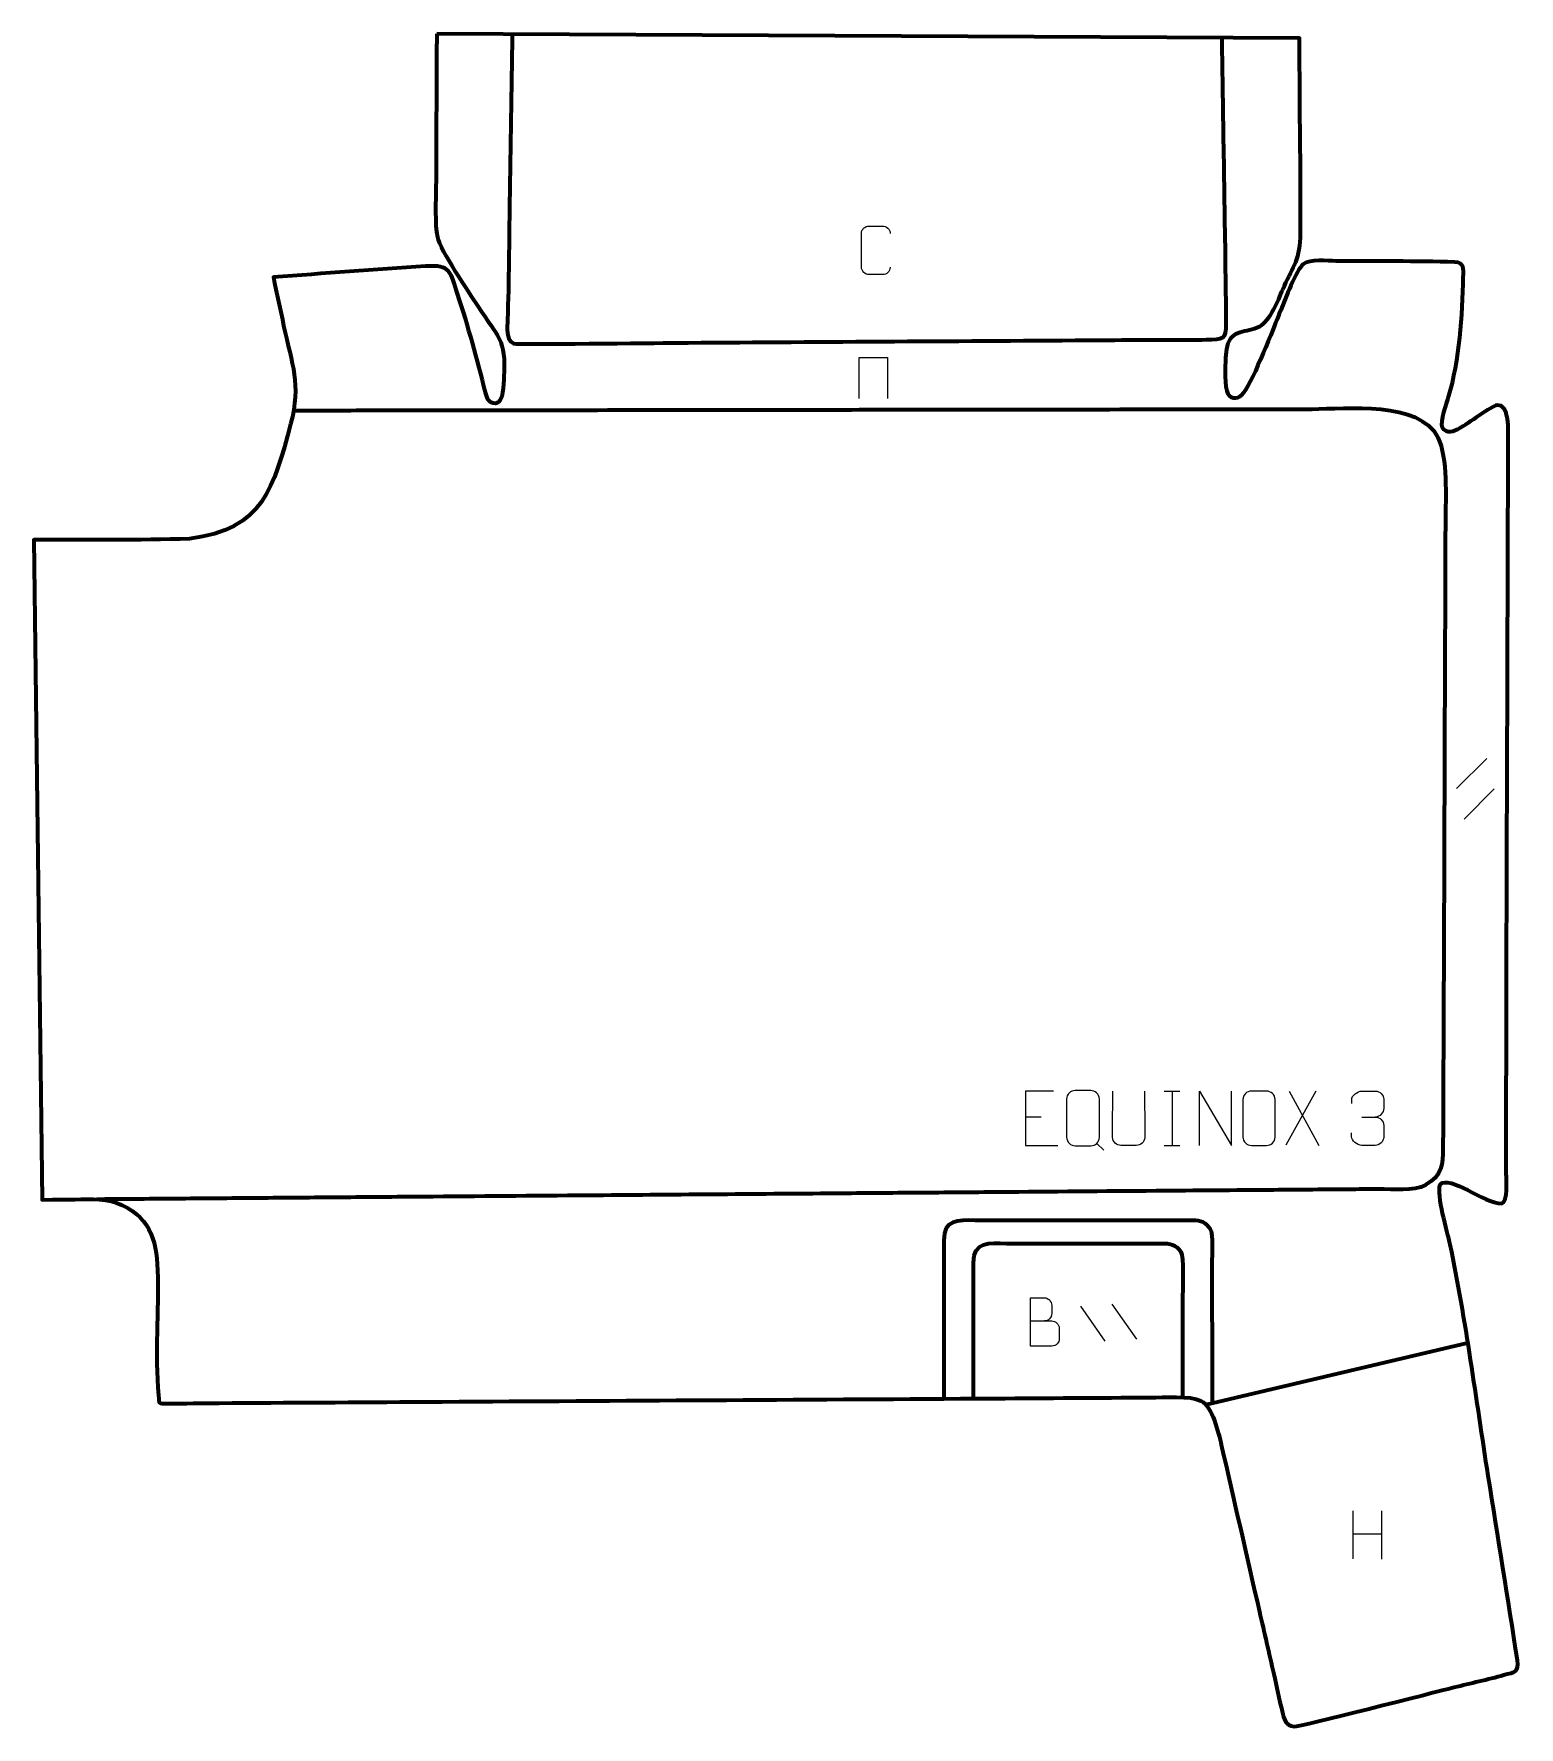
# Model space of a CAD drawing. Header units: millimetres. Extents: x 1037 to 1722, y -18 to 762.
import ezdxf

# ---------------------------------------------------------------- set-up
doc = ezdxf.new("R2010")
doc.units = ezdxf.units.MM
doc.header["$MEASUREMENT"] = 0
doc.layers.add('layer 2', color=7, linetype='Continuous')
doc.layers.add('layer 3', color=7, linetype='Continuous')

msp = doc.modelspace()

# ---------------------------------------------------------------- linework, layer by layer
at = {"layer": 'layer 2', "color": 142, "lineweight": 158}
for points, knots in [([(1584.6177, 760.463), (1584.7088, 754.1105), (1584.7999, 747.7578), (1584.8911, 741.4052), (1584.8911, 741.4052), (1585.4306, 703.9184), (1586.176, 666.42), (1586.5424, 628.9327), (1586.5424, 628.9327), (1586.6195, 621.0428), (1585.2636, 621.394), (1577.4261, 621.1848), (1577.4261, 621.1848), (1567.7001, 620.9253), (1557.4955, 621.1386), (1547.6931, 621.0765), (1547.6931, 621.0765), (1539.4531, 621.0244), (1531.2133, 620.9722), (1522.9733, 620.9201), (1522.9733, 620.9201), (1459.5892, 620.519), (1396.2051, 620.1179), (1332.8209, 619.7169), (1332.8209, 619.7169), (1324.6687, 619.6615), (1259.887, 618.8528), (1258.5003, 619.3818), (1258.5003, 619.3818), (1254.8791, 620.7628), (1255.5991, 627.4467), (1255.7107, 630.5079), (1255.7107, 630.5079), (1256.3624, 648.381), (1256.3728, 666.7982), (1256.6551, 684.733), (1256.6551, 684.733), (1257.061, 710.5075), (1257.4589, 736.2822), (1257.8662, 762.0567)], [0, 0, 0, 0, 0.09090909, 0.09090909, 0.09090909, 0.09090909, 0.18181818, 0.18181818, 0.18181818, 0.18181818, 0.27272727, 0.27272727, 0.27272727, 0.27272727, 0.36363636, 0.36363636, 0.36363636, 0.36363636, 0.45454545, 0.45454545, 0.45454545, 0.45454545, 0.54545455, 0.54545455, 0.54545455, 0.54545455, 0.63636364, 0.63636364, 0.63636364, 0.63636364, 0.72727273, 0.72727273, 0.72727273, 0.72727273, 0.81818182, 0.81818182, 0.81818182, 0.81818182, 1, 1, 1, 1]), ([(1157.2383, 588.7149), (1169.9213, 588.7316), (1182.6043, 588.7484), (1195.2873, 588.7651), (1195.2873, 588.7651), (1201.6287, 588.7735), (1207.9703, 588.7818), (1214.3118, 588.7902), (1214.3118, 588.7902), (1226.3607, 588.806), (1238.4094, 588.8219), (1250.4583, 588.8378), (1250.4583, 588.8378), (1262.8242, 588.8541), (1275.1901, 588.8704), (1287.5561, 588.8867), (1287.5561, 588.8867), (1312.6049, 588.9198), (1337.6539, 588.9527), (1362.7027, 588.9858), (1362.7027, 588.9858), (1368.7272, 588.9937), (1374.7516, 589.0017), (1380.776, 589.0096), (1380.776, 589.0096), (1387.1175, 589.018), (1393.459, 589.0263), (1399.8005, 589.0347), (1399.8005, 589.0347), (1418.825, 589.0597), (1437.8494, 589.0848), (1456.8739, 589.1099), (1456.8739, 589.1099), (1475.8984, 589.135), (1494.9228, 589.1601), (1513.9474, 589.1851), (1513.9474, 589.1851), (1539.3134, 589.2186), (1564.6793, 589.252), (1590.0453, 589.2854), (1590.0453, 589.2854), (1596.0697, 589.2933), (1602.0941, 589.3013), (1608.1185, 589.3092), (1608.1185, 589.3092), (1614.143, 589.3172), (1620.1674, 589.3251), (1626.1918, 589.3331), (1626.1918, 589.3331), (1642.0273, 589.5493), (1675.6769, 593.265), (1684.109, 576.3069), (1684.109, 576.3069), (1688.8337, 566.8048), (1687.6849, 548.5743), (1687.6409, 537.4873), (1687.6409, 537.4873), (1687.2605, 441.3362), (1686.9607, 345.1866), (1686.5106, 249.0357), (1686.5106, 249.0357), (1686.4726, 240.9223), (1686.3142, 236.1684), (1678.5828, 231.8229), (1678.5828, 231.8229), (1673.0873, 228.7341), (1663.4003, 229.8928), (1656.9538, 229.8743), (1656.9538, 229.8743), (1652.8679, 229.8626), (1648.781, 229.803), (1644.695, 229.7679), (1644.695, 229.7679), (1632.645, 229.6718), (1620.5951, 229.5757), (1608.545, 229.4796), (1608.545, 229.4796), (1590.47, 229.3355), (1572.3951, 229.1914), (1554.32, 229.0473), (1554.32, 229.0473), (1530.22, 228.8551), (1506.12, 228.663), (1482.02, 228.4709), (1482.02, 228.4709), (1469.6529, 228.3723), (1457.2858, 228.2736), (1444.9187, 228.175), (1444.9187, 228.175), (1432.2345, 228.0739), (1419.5503, 227.9727), (1406.866, 227.8716), (1406.866, 227.8716), (1368.8134, 227.5682), (1330.7608, 227.2648), (1292.7081, 226.9614), (1292.7081, 226.9614), (1267.3397, 226.7591), (1241.9713, 226.5569), (1216.6029, 226.3545), (1216.6029, 226.3545), (1210.2608, 226.304), (1203.9186, 226.2534), (1197.5766, 226.2029), (1197.5766, 226.2029), (1191.2345, 226.1523), (1184.8923, 226.1018), (1178.5502, 226.0512), (1178.5502, 226.0512), (1165.866, 225.9501), (1153.1817, 225.8489), (1140.4976, 225.7478), (1140.4976, 225.7478), (1127.8134, 225.6466), (1115.1291, 225.5455), (1102.445, 225.4444), (1102.445, 225.4444), (1096.1028, 225.3939), (1089.7607, 225.3433), (1083.4187, 225.2926), (1083.4187, 225.2926), (1078.3449, 225.2523), (1073.2713, 225.2118), (1068.1975, 225.1713), (1068.1975, 225.1713), (1068.1975, 225.1713), (1066.2949, 225.1562), (1066.2949, 225.1562)], [0, 0, 0, 0, 0.03030303, 0.03030303, 0.03030303, 0.03030303, 0.06060606, 0.06060606, 0.06060606, 0.06060606, 0.09090909, 0.09090909, 0.09090909, 0.09090909, 0.12121212, 0.12121212, 0.12121212, 0.12121212, 0.15151515, 0.15151515, 0.15151515, 0.15151515, 0.18181818, 0.18181818, 0.18181818, 0.18181818, 0.21212121, 0.21212121, 0.21212121, 0.21212121, 0.24242424, 0.24242424, 0.24242424, 0.24242424, 0.27272727, 0.27272727, 0.27272727, 0.27272727, 0.3030303, 0.3030303, 0.3030303, 0.3030303, 0.33333333, 0.33333333, 0.33333333, 0.33333333, 0.36363636, 0.36363636, 0.36363636, 0.36363636, 0.39393939, 0.39393939, 0.39393939, 0.39393939, 0.42424242, 0.42424242, 0.42424242, 0.42424242, 0.45454545, 0.45454545, 0.45454545, 0.45454545, 0.48484848, 0.48484848, 0.48484848, 0.48484848, 0.51515152, 0.51515152, 0.51515152, 0.51515152, 0.54545455, 0.54545455, 0.54545455, 0.54545455, 0.57575758, 0.57575758, 0.57575758, 0.57575758, 0.60606061, 0.60606061, 0.60606061, 0.60606061, 0.63636364, 0.63636364, 0.63636364, 0.63636364, 0.66666667, 0.66666667, 0.66666667, 0.66666667, 0.6969697, 0.6969697, 0.6969697, 0.6969697, 0.72727273, 0.72727273, 0.72727273, 0.72727273, 0.75757576, 0.75757576, 0.75757576, 0.75757576, 0.78787879, 0.78787879, 0.78787879, 0.78787879, 0.81818182, 0.81818182, 0.81818182, 0.81818182, 0.84848485, 0.84848485, 0.84848485, 0.84848485, 0.87878788, 0.87878788, 0.87878788, 0.87878788, 0.90909091, 0.90909091, 0.90909091, 0.90909091, 0.93939394, 0.93939394, 0.93939394, 0.93939394, 1, 1, 1, 1]), ([(1456.7023, 133.6627), (1456.7023, 157.8657), (1456.7235, 182.0706), (1456.7001, 206.2732), (1456.7001, 206.2732), (1456.6904, 216.3239), (1462.9118, 215.658), (1470.8728, 215.651), (1470.8728, 215.651), (1503.9656, 215.6225), (1537.1439, 215.4789), (1570.2282, 215.6337), (1570.2282, 215.6337), (1573.3589, 215.6483), (1576.6389, 215.3539), (1578.5532, 212.5578), (1578.5532, 212.5578), (1579.7892, 210.7522), (1579.9097, 210.5251), (1580.0559, 208.1746), (1580.0559, 208.1746), (1580.3114, 204.069), (1580.0709, 198.1991), (1580.0709, 193.9006), (1580.0709, 193.9006), (1580.0709, 173.8213), (1580.1896, 151.2877), (1580.1896, 131.2084)], [0, 0, 0, 0, 0.125, 0.125, 0.125, 0.125, 0.25, 0.25, 0.25, 0.25, 0.375, 0.375, 0.375, 0.375, 0.5, 0.5, 0.5, 0.5, 0.625, 0.625, 0.625, 0.625, 0.75, 0.75, 0.75, 0.75, 1, 1, 1, 1]), ([(1470.1748, 133.6627), (1470.1748, 154.3947), (1470.1782, 175.1268), (1470.1719, 195.8587), (1470.1719, 195.8587), (1470.1688, 206.2218), (1477.6578, 204.8911), (1485.5041, 204.8835), (1485.5041, 204.8835), (1509.3017, 204.8603), (1533.1025, 204.8557), (1556.9001, 204.8864), (1556.9001, 204.8864), (1560.7734, 204.8915), (1563.4875, 204.4938), (1565.7051, 201.0119), (1565.7051, 201.0119), (1567.1455, 198.75), (1566.5984, 184.6675), (1566.5984, 181.1982), (1566.5984, 181.1982), (1566.5984, 165.3531), (1566.5984, 149.5079), (1566.5984, 133.6627)], [0, 0, 0, 0, 0.14285714, 0.14285714, 0.14285714, 0.14285714, 0.28571429, 0.28571429, 0.28571429, 0.28571429, 0.42857143, 0.42857143, 0.42857143, 0.42857143, 0.57142857, 0.57142857, 0.57142857, 0.57142857, 0.71428571, 0.71428571, 0.71428571, 0.71428571, 1, 1, 1, 1])]:
    msp.add_open_spline(points, degree=3, knots=knots, dxfattribs=at)
at = {"layer": 'layer 2', "color": 142, "lineweight": 9}
for points, knots in [([(1431.8713, 654.74), (1431.7462, 652.6607), (1430.2452, 651.3366), (1428.3232, 651.3269), (1428.3232, 651.3269), (1426.2363, 651.3273), (1424.1495, 651.3273), (1422.063, 651.3269), (1422.063, 651.3269), (1420.3402, 651.2326), (1418.5753, 652.9191), (1418.5853, 654.7244), (1418.5853, 654.7244), (1418.5857, 659.8882), (1418.5857, 665.0516), (1418.5853, 670.2147), (1418.5853, 670.2147), (1418.5891, 672.1281), (1420.1523, 673.6668), (1422.0785, 673.6547), (1422.0785, 673.6547), (1424.1598, 673.6547), (1426.2415, 673.6547), (1428.3232, 673.6547), (1428.3232, 673.6547), (1430.0653, 673.6864), (1431.8474, 672.3516), (1431.8713, 670.1701)], [0, 0, 0, 0, 0.125, 0.125, 0.125, 0.125, 0.25, 0.25, 0.25, 0.25, 0.375, 0.375, 0.375, 0.375, 0.5, 0.5, 0.5, 0.5, 0.625, 0.625, 0.625, 0.625, 0.75, 0.75, 0.75, 0.75, 1, 1, 1, 1]), ([(1417.4983, 594.2731), (1417.4983, 594.2731), (1417.4983, 613.0829), (1417.4983, 613.0829), (1417.4983, 613.0829), (1417.4983, 613.0829), (1430.6056, 613.0829), (1430.6056, 613.0829), (1430.6056, 613.0829), (1430.6056, 613.0829), (1430.6056, 594.2731), (1430.6056, 594.2731)], [0, 0, 0, 0, 0.25, 0.25, 0.25, 0.25, 0.5, 0.5, 0.5, 0.5, 1, 1, 1, 1]), ([(1507.1259, 275.0277), (1507.1259, 275.0277), (1494.2386, 275.0277), (1494.2386, 275.0277), (1494.2386, 275.0277), (1494.2386, 275.0277), (1494.2386, 250.0482), (1494.2386, 250.0482), (1494.2386, 250.0482), (1494.2386, 250.0482), (1509.1199, 250.0482), (1509.1199, 250.0482)], [0, 0, 0, 0, 0.25, 0.25, 0.25, 0.25, 0.5, 0.5, 0.5, 0.5, 1, 1, 1, 1]), ([(1517.1121, 275.305), (1519.4824, 275.305), (1521.8528, 275.305), (1524.2233, 275.305), (1524.2233, 275.305), (1526.2071, 275.3412), (1528.2365, 273.8212), (1528.2636, 271.337), (1528.2636, 271.337), (1528.2633, 265.4803), (1528.2633, 259.6233), (1528.2636, 253.7658), (1528.2636, 253.7658), (1528.1213, 251.398), (1526.4121, 249.8902), (1524.2233, 249.8791), (1524.2233, 249.8791), (1521.8468, 249.8797), (1519.4705, 249.8797), (1517.0945, 249.8791), (1517.0945, 249.8791), (1515.1326, 249.7719), (1513.1227, 251.6924), (1513.1342, 253.7482), (1513.1342, 253.7482), (1513.1346, 259.6283), (1513.1346, 265.5082), (1513.1342, 271.3877), (1513.1342, 271.3877), (1513.1385, 273.5666), (1514.9186, 275.3187), (1517.1121, 275.305)], [0, 0, 0, 0, 0.11111111, 0.11111111, 0.11111111, 0.11111111, 0.22222222, 0.22222222, 0.22222222, 0.22222222, 0.33333333, 0.33333333, 0.33333333, 0.33333333, 0.44444444, 0.44444444, 0.44444444, 0.44444444, 0.55555556, 0.55555556, 0.55555556, 0.55555556, 0.66666667, 0.66666667, 0.66666667, 0.66666667, 0.77777778, 0.77777778, 0.77777778, 0.77777778, 1, 1, 1, 1]), ([(1549.0557, 275.0319), (1549.0553, 269.4866), (1549.1511, 259.2742), (1549.1515, 253.7281), (1549.1515, 253.7281), (1549.0116, 251.4862), (1547.3327, 250.0585), (1545.1827, 250.0481), (1545.1827, 250.0481), (1542.8484, 250.0485), (1540.5141, 250.0485), (1538.1802, 250.0481), (1538.1802, 250.0481), (1536.2531, 249.9464), (1534.279, 251.7648), (1534.2902, 253.7113), (1534.2902, 253.7113), (1534.2906, 259.279), (1534.386, 269.465), (1534.3856, 275.0319)], [0, 0, 0, 0, 0.16666667, 0.16666667, 0.16666667, 0.16666667, 0.33333333, 0.33333333, 0.33333333, 0.33333333, 0.5, 0.5, 0.5, 0.5, 0.66666667, 0.66666667, 0.66666667, 0.66666667, 1, 1, 1, 1]), ([(1574.4274, 250.0482), (1574.4274, 250.0482), (1574.4274, 275.0277), (1574.4274, 275.0277), (1574.4274, 275.0277), (1574.4274, 275.0277), (1589.0975, 250.0482), (1589.0975, 250.0482), (1589.0975, 250.0482), (1589.0975, 250.0482), (1589.0975, 275.0277), (1589.0975, 275.0277)], [0, 0, 0, 0, 0.25, 0.25, 0.25, 0.25, 0.5, 0.5, 0.5, 0.5, 1, 1, 1, 1]), ([(1598.26, 275.0274), (1600.5881, 275.0274), (1602.9166, 275.0274), (1605.2451, 275.0274), (1605.2451, 275.0274), (1607.1938, 275.063), (1609.1872, 273.5699), (1609.2139, 271.1297), (1609.2139, 271.1297), (1609.2135, 265.3768), (1609.2135, 259.6236), (1609.2139, 253.8699), (1609.2139, 253.8699), (1609.074, 251.5441), (1607.3951, 250.063), (1605.2451, 250.0522), (1605.2451, 250.0522), (1602.9108, 250.0526), (1600.5765, 250.0526), (1598.2426, 250.0522), (1598.2426, 250.0522), (1596.3155, 249.9467), (1594.3414, 251.8332), (1594.3526, 253.8525), (1594.3526, 253.8525), (1594.353, 259.6286), (1594.353, 265.4043), (1594.3526, 271.1796), (1594.3526, 271.1796), (1594.3568, 273.3199), (1596.1053, 275.041), (1598.26, 275.0274)], [0, 0, 0, 0, 0.11111111, 0.11111111, 0.11111111, 0.11111111, 0.22222222, 0.22222222, 0.22222222, 0.22222222, 0.33333333, 0.33333333, 0.33333333, 0.33333333, 0.44444444, 0.44444444, 0.44444444, 0.44444444, 0.55555556, 0.55555556, 0.55555556, 0.55555556, 0.66666667, 0.66666667, 0.66666667, 0.66666667, 0.77777778, 0.77777778, 0.77777778, 0.77777778, 1, 1, 1, 1]), ([(1644.4631, 269.3375), (1644.4631, 269.3375), (1644.4631, 271.1967), (1644.4631, 271.1967), (1644.4631, 271.1967), (1644.4488, 272.9403), (1647.1161, 275.0607), (1649.1773, 275.0379), (1649.1773, 275.0379), (1651.2435, 275.0379), (1653.3097, 275.0379), (1655.3755, 275.0379), (1655.3755, 275.0379), (1657.5723, 275.0468), (1659.1723, 273.198), (1659.2167, 271.284), (1659.2167, 271.284), (1659.2163, 269.8474), (1659.2163, 268.4108), (1659.2167, 266.9738), (1659.2167, 266.9738), (1659.168, 265.3185), (1657.5638, 263.0862), (1655.3632, 263.0962), (1655.3632, 263.0962), (1657.5692, 263.085), (1659.1789, 261.2799), (1659.2329, 259.2183), (1659.2329, 259.2183), (1659.2325, 257.4317), (1659.2325, 255.6451), (1659.2329, 253.8582), (1659.2329, 253.8582), (1659.243, 251.7946), (1657.186, 250.0297), (1655.3632, 250.0378), (1655.3632, 250.0378), (1653.2958, 250.0382), (1651.2284, 250.0382), (1649.1606, 250.0378), (1649.1606, 250.0378), (1646.9897, 250.0494), (1644.4561, 252.4521), (1644.4376, 253.9154), (1644.4376, 253.9154), (1644.4376, 253.9154), (1644.4376, 255.8259), (1644.4376, 255.8259)], [0, 0, 0, 0, 0.07692308, 0.07692308, 0.07692308, 0.07692308, 0.15384615, 0.15384615, 0.15384615, 0.15384615, 0.23076923, 0.23076923, 0.23076923, 0.23076923, 0.30769231, 0.30769231, 0.30769231, 0.30769231, 0.38461538, 0.38461538, 0.38461538, 0.38461538, 0.46153846, 0.46153846, 0.46153846, 0.46153846, 0.53846154, 0.53846154, 0.53846154, 0.53846154, 0.61538462, 0.61538462, 0.61538462, 0.61538462, 0.69230769, 0.69230769, 0.69230769, 0.69230769, 0.76923077, 0.76923077, 0.76923077, 0.76923077, 0.84615385, 0.84615385, 0.84615385, 0.84615385, 1, 1, 1, 1]), ([(1496.4997, 169.1312), (1499.7559, 169.1316), (1503.0125, 169.1316), (1506.2695, 169.1312), (1506.2695, 169.1312), (1508.0373, 169.1158), (1509.7588, 167.562), (1509.7588, 165.7278), (1509.7588, 165.7278), (1509.7585, 164.7179), (1509.7585, 161.9889), (1509.7588, 160.9786), (1509.7588, 160.9786), (1509.7746, 159.3159), (1508.3945, 157.5136), (1506.3169, 157.5287), (1506.3169, 157.5287), (1503.0596, 157.5291), (1499.8027, 157.5291), (1496.5461, 157.5287), (1496.5461, 157.5287), (1496.5461, 164.9729), (1496.5461, 172.4168), (1496.5461, 179.8603), (1496.5461, 179.8603), (1498.6704, 179.8603), (1500.7951, 179.8603), (1502.9197, 179.8603), (1502.9197, 179.8603), (1504.4239, 179.8761), (1506.3004, 178.1663), (1506.3162, 176.4101), (1506.3162, 176.4101), (1506.3159, 174.5611), (1506.3159, 174.4305), (1506.3162, 172.5811), (1506.3162, 172.5811), (1506.3317, 170.7321), (1504.6721, 169.1158), (1502.8733, 169.1312)], [0, 0, 0, 0, 0.09090909, 0.09090909, 0.09090909, 0.09090909, 0.18181818, 0.18181818, 0.18181818, 0.18181818, 0.27272727, 0.27272727, 0.27272727, 0.27272727, 0.36363636, 0.36363636, 0.36363636, 0.36363636, 0.45454545, 0.45454545, 0.45454545, 0.45454545, 0.54545455, 0.54545455, 0.54545455, 0.54545455, 0.63636364, 0.63636364, 0.63636364, 0.63636364, 0.72727273, 0.72727273, 0.72727273, 0.72727273, 0.81818182, 0.81818182, 0.81818182, 0.81818182, 1, 1, 1, 1])]:
    msp.add_open_spline(points, degree=3, knots=knots, dxfattribs=at)
for points in [[(1692.8114, 414.488), (1692.8114, 414.488), (1706.6844, 428.3611), (1706.6844, 428.3611)], [(1692.8114, 414.488), (1692.8114, 414.488), (1706.6844, 428.3611), (1706.6844, 428.3611)], [(1696.3109, 400.4093), (1696.3109, 400.4093), (1710.184, 414.2824), (1710.184, 414.2824)], [(1696.3109, 400.4093), (1696.3109, 400.4093), (1710.184, 414.2824), (1710.184, 414.2824)], [(1558.1539, 275.0277), (1558.1539, 275.0277), (1565.3295, 275.0277), (1565.3295, 275.0277)], [(1561.7417, 275.0277), (1561.7417, 275.0277), (1561.7417, 250.0483), (1561.7417, 250.0483)], [(1627.9534, 275.0278), (1627.9534, 275.0278), (1614.1985, 250.106), (1614.1985, 250.106)], [(1615.6547, 275.0278), (1615.6547, 275.0278), (1629.4096, 250.0482), (1629.4096, 250.0482)], [(1494.2386, 263.1357), (1494.2386, 263.1357), (1501.4142, 263.1357), (1501.4142, 263.1357)], [(1649.1776, 263.0858), (1649.1776, 263.0858), (1655.3805, 263.0858), (1655.3805, 263.0858)], [(1527.0525, 250.9783), (1527.0525, 250.9783), (1530.2661, 247.7681), (1530.2661, 247.7681)], [(1558.1539, 250.0483), (1558.1539, 250.0483), (1565.3295, 250.0483), (1565.3295, 250.0483)], [(1530.9432, 159.8119), (1530.9432, 159.8119), (1519.69, 175.8832), (1519.69, 175.8832)], [(1530.9432, 159.8119), (1530.9432, 159.8119), (1519.69, 175.8832), (1519.69, 175.8832)], [(1545.4157, 160.8135), (1545.4157, 160.8135), (1534.1625, 176.8849), (1534.1625, 176.8849)], [(1545.4157, 160.8135), (1545.4157, 160.8135), (1534.1625, 176.8849), (1534.1625, 176.8849)], [(1645.0368, 81.7162), (1645.0368, 81.7162), (1645.0368, 59.5421), (1645.0368, 59.5421)], [(1658.1415, 81.7162), (1658.1415, 81.7162), (1658.1415, 59.3846), (1658.1415, 59.3846)], [(1645.0543, 71.0827), (1645.0543, 71.0827), (1658.1415, 71.0827), (1658.1415, 71.0827)]]:
    msp.add_open_spline(points, degree=3, dxfattribs=at)
at = {"layer": 'layer 2', "color": 142, "lineweight": 158}
msp.add_open_spline([(1697.7973, 158.9197), (1697.7973, 158.9197), (1577.3678, 130.5435), (1577.3678, 130.5435)], degree=3, dxfattribs=at)
at = {"layer": 'layer 3', "color": 242, "lineweight": 158}
msp.add_open_spline([(1222.9386, 762.2271), (1222.9386, 762.2271), (1620.4497, 760.2883), (1620.4497, 760.2883), (1620.4497, 760.2883), (1620.4723, 753.973), (1620.4949, 747.6576), (1620.5174, 741.3423), (1620.5174, 741.3423), (1620.6188, 717.0202), (1621.1594, 692.6016), (1620.8628, 668.2922), (1620.8628, 668.2922), (1620.5412, 657.3344), (1616.6845, 653.8745), (1612.706, 644.439), (1612.706, 644.439), (1610.6656, 639.4555), (1606.9208, 629.9037), (1601.9538, 627.3979), (1601.9538, 627.3979), (1596.02, 624.4043), (1589.1644, 626.4905), (1587.208, 618.3604), (1587.208, 618.3604), (1586.7634, 616.5125), (1586.6518, 614.7761), (1586.5208, 612.8909), (1586.5208, 612.8909), (1586.3266, 609.017), (1585.9242, 599.3705), (1587.5795, 596.2867), (1587.5795, 596.2867), (1589.2967, 593.0877), (1592.488, 594.0487), (1594.4503, 596.5909), (1594.4503, 596.5909), (1599.9115, 604.0187), (1607.8405, 625.4502), (1611.9221, 635.1792), (1611.9221, 635.1792), (1613.7136, 639.4947), (1618.9644, 653.6455), (1622.1223, 656.0301), (1622.1223, 656.0301), (1625.3801, 658.4902), (1633.1215, 657.5836), (1637.3396, 657.5423), (1637.3396, 657.5423), (1655.4992, 657.3718), (1673.9068, 657.5889), (1692.0285, 657.0821), (1692.0285, 657.0821), (1696.4886, 656.7491), (1695.9043, 654.2621), (1695.8988, 650.1677), (1695.8988, 650.1677), (1695.5902, 632.6876), (1694.1915, 611.6885), (1689.1183, 594.9751), (1689.1183, 594.9751), (1688.273, 592.1903), (1685.2428, 583.4589), (1686.2785, 580.8908), (1686.2785, 580.8908), (1688.1788, 577.3558), (1691.4991, 578.9171), (1694.3482, 580.5227), (1694.3482, 580.5227), (1697.2913, 582.2604), (1709.4361, 590.9283), (1711.3967, 591.1558), (1711.3967, 591.1558), (1717.3357, 591.845), (1716.5854, 578.9326), (1716.624, 575.4025), (1716.624, 575.4025), (1716.684, 569.8946), (1716.5318, 564.4034), (1716.5072, 558.899), (1716.5072, 558.899), (1716.3056, 451.5776), (1715.6595, 344.2314), (1715.6907, 236.9146), (1715.6907, 236.9146), (1715.7458, 234.1985), (1716.627, 224.2841), (1713.5364, 223.2945), (1713.5364, 223.2945), (1705.2871, 223.1555), (1689.724, 236.6516), (1685.2245, 232.0564), (1685.2245, 232.0564), (1683.437, 227.0013), (1688.5361, 210.5445), (1689.8635, 204.2937), (1689.8635, 204.2937), (1697.151, 169.4185), (1701.8146, 133.0784), (1707.3781, 97.7977), (1707.3781, 97.7977), (1711.8422, 69.4996), (1716.5285, 41.1748), (1720.7878, 12.8527), (1720.7878, 12.8527), (1721.6108, 7.3802), (1719.6633, 7.401), (1714.556, 6.0053), (1714.556, 6.0053), (1707.1975, 3.9943), (1699.2033, 2.252), (1691.7203, 0.3797), (1691.7203, 0.3797), (1683.1669, -1.7648), (1620.1619, -18.0317), (1617.903, -17.7698), (1617.903, -17.7698), (1613.854, -17.3003), (1613.3536, -14.2341), (1612.4311, -10.7275), (1612.4311, -10.7275), (1611.0177, -5.3543), (1609.8454, 0.8857), (1608.5731, 6.4177), (1608.5731, 6.4177), (1606.369, 16.001), (1604.1642, 25.584), (1601.9599, 35.1672), (1601.9599, 35.1672), (1596.068, 60.7824), (1590.312, 86.4717), (1584.3754, 112.0655), (1584.3754, 112.0655), (1583.1094, 117.5264), (1580.3464, 129.7533), (1575.0377, 132.3891), (1575.0377, 132.3891), (1570.1787, 134.8017), (1557.7041, 133.9091), (1551.7122, 133.8734), (1551.7122, 133.8734), (1527.9311, 133.7322), (1504.1501, 133.5898), (1480.3691, 133.4479), (1480.3691, 133.4479), (1475.2957, 133.4177), (1470.2225, 133.3875), (1465.1492, 133.3572), (1465.1492, 133.3572), (1465.1492, 133.3572), (1464.198, 133.3515), (1464.198, 133.3515), (1464.198, 133.3515), (1382.0742, 132.8617), (1299.9503, 132.3718), (1217.8265, 131.8819), (1217.8265, 131.8819), (1186.1185, 131.6929), (1154.4105, 131.5037), (1122.7025, 131.3146), (1122.7025, 131.3146), (1114.8287, 131.2676), (1106.7435, 131.0818), (1098.8997, 131.1491), (1098.8997, 131.1491), (1094.4534, 131.1874), (1095.2379, 130.4981), (1094.7879, 134.89), (1094.7879, 134.89), (1093.071, 154.3237), (1094.8537, 173.2067), (1094.3662, 192.5102), (1094.3662, 192.5102), (1093.8122, 207.3357), (1090.3355, 217.9029), (1075.3754, 223.5728), (1075.3754, 223.5728), (1069.2629, 225.8894), (1060.389, 225.12), (1053.7076, 225.0773), (1053.7076, 225.0773), (1051.1389, 225.0609), (1048.5701, 225.0446), (1046.0014, 225.0283), (1046.0014, 225.0283), (1046.0014, 225.0283), (1041.1851, 224.9979), (1041.1851, 224.9979), (1041.1851, 224.9979), (1041.1851, 224.9979), (1037.3508, 529.0571), (1037.3508, 529.0571), (1037.3508, 529.0571), (1061.1069, 529.2255), (1085.45, 528.6827), (1109.125, 529.6057), (1109.125, 529.6057), (1143.2221, 533.8524), (1147.6734, 553.0107), (1155.6231, 582.3726), (1155.6231, 582.3726), (1160.5527, 601.1694), (1156.2491, 609.6804), (1152.4154, 627.7376), (1152.4154, 627.7376), (1150.8339, 635.1863), (1149.2602, 642.6354), (1147.685, 650.0852), (1147.685, 650.0852), (1171.0382, 651.7932), (1194.3817, 653.7191), (1217.753, 655.1634), (1217.753, 655.1634), (1229.7751, 655.9064), (1229.18, 652.395), (1232.5051, 642.4034), (1232.5051, 642.4034), (1237.6504, 627.4137), (1241.4283, 612.2203), (1245.4756, 596.9225), (1245.4756, 596.9225), (1246.1054, 594.5461), (1246.9131, 591.7738), (1249.9512, 591.9355), (1249.9512, 591.9355), (1253.8828, 592.1448), (1253.693, 601.1061), (1253.8763, 603.9655), (1253.8763, 603.9655), (1254.9225, 621.8892), (1251.1881, 622.3354), (1241.8429, 636.7462), (1241.8429, 636.7462), (1237.7723, 643.0205), (1224.5167, 662.5386), (1223.2338, 668.6152), (1223.2338, 668.6152), (1222.0081, 674.4205), (1222.5528, 685.7241), (1222.6056, 691.9797), (1222.6056, 691.9797), (1222.6356, 698.3083), (1222.6656, 704.6368), (1222.6956, 710.9654), (1222.6956, 710.9654), (1222.7256, 717.294), (1222.7556, 723.6226), (1222.7856, 729.9513), (1222.7856, 729.9513), (1222.8306, 739.4441), (1222.8756, 748.937), (1222.9207, 758.4299), (1222.9207, 758.4299), (1222.9207, 758.4299), (1222.9386, 762.2271), (1222.9386, 762.2271)], degree=3, knots=[0, 0, 0, 0, 0.01538462, 0.01538462, 0.01538462, 0.01538462, 0.03076923, 0.03076923, 0.03076923, 0.03076923, 0.04615385, 0.04615385, 0.04615385, 0.04615385, 0.06153846, 0.06153846, 0.06153846, 0.06153846, 0.07692308, 0.07692308, 0.07692308, 0.07692308, 0.09230769, 0.09230769, 0.09230769, 0.09230769, 0.10769231, 0.10769231, 0.10769231, 0.10769231, 0.12307692, 0.12307692, 0.12307692, 0.12307692, 0.13846154, 0.13846154, 0.13846154, 0.13846154, 0.15384615, 0.15384615, 0.15384615, 0.15384615, 0.16923077, 0.16923077, 0.16923077, 0.16923077, 0.18461538, 0.18461538, 0.18461538, 0.18461538, 0.2, 0.2, 0.2, 0.2, 0.21538462, 0.21538462, 0.21538462, 0.21538462, 0.23076923, 0.23076923, 0.23076923, 0.23076923, 0.24615385, 0.24615385, 0.24615385, 0.24615385, 0.26153846, 0.26153846, 0.26153846, 0.26153846, 0.27692308, 0.27692308, 0.27692308, 0.27692308, 0.29230769, 0.29230769, 0.29230769, 0.29230769, 0.30769231, 0.30769231, 0.30769231, 0.30769231, 0.32307692, 0.32307692, 0.32307692, 0.32307692, 0.33846154, 0.33846154, 0.33846154, 0.33846154, 0.35384615, 0.35384615, 0.35384615, 0.35384615, 0.36923077, 0.36923077, 0.36923077, 0.36923077, 0.38461538, 0.38461538, 0.38461538, 0.38461538, 0.4, 0.4, 0.4, 0.4, 0.41538462, 0.41538462, 0.41538462, 0.41538462, 0.43076923, 0.43076923, 0.43076923, 0.43076923, 0.44615385, 0.44615385, 0.44615385, 0.44615385, 0.46153846, 0.46153846, 0.46153846, 0.46153846, 0.47692308, 0.47692308, 0.47692308, 0.47692308, 0.49230769, 0.49230769, 0.49230769, 0.49230769, 0.50769231, 0.50769231, 0.50769231, 0.50769231, 0.52307692, 0.52307692, 0.52307692, 0.52307692, 0.53846154, 0.53846154, 0.53846154, 0.53846154, 0.55384615, 0.55384615, 0.55384615, 0.55384615, 0.56923077, 0.56923077, 0.56923077, 0.56923077, 0.58461538, 0.58461538, 0.58461538, 0.58461538, 0.6, 0.6, 0.6, 0.6, 0.61538462, 0.61538462, 0.61538462, 0.61538462, 0.63076923, 0.63076923, 0.63076923, 0.63076923, 0.64615385, 0.64615385, 0.64615385, 0.64615385, 0.66153846, 0.66153846, 0.66153846, 0.66153846, 0.67692308, 0.67692308, 0.67692308, 0.67692308, 0.69230769, 0.69230769, 0.69230769, 0.69230769, 0.70769231, 0.70769231, 0.70769231, 0.70769231, 0.72307692, 0.72307692, 0.72307692, 0.72307692, 0.73846154, 0.73846154, 0.73846154, 0.73846154, 0.75384615, 0.75384615, 0.75384615, 0.75384615, 0.76923077, 0.76923077, 0.76923077, 0.76923077, 0.78461538, 0.78461538, 0.78461538, 0.78461538, 0.8, 0.8, 0.8, 0.8, 0.81538462, 0.81538462, 0.81538462, 0.81538462, 0.83076923, 0.83076923, 0.83076923, 0.83076923, 0.84615385, 0.84615385, 0.84615385, 0.84615385, 0.86153846, 0.86153846, 0.86153846, 0.86153846, 0.87692308, 0.87692308, 0.87692308, 0.87692308, 0.89230769, 0.89230769, 0.89230769, 0.89230769, 0.90769231, 0.90769231, 0.90769231, 0.90769231, 0.92307692, 0.92307692, 0.92307692, 0.92307692, 0.93846154, 0.93846154, 0.93846154, 0.93846154, 0.95384615, 0.95384615, 0.95384615, 0.95384615, 0.96923077, 0.96923077, 0.96923077, 0.96923077, 1, 1, 1, 1], dxfattribs=at)

doc.saveas('drawing.dxf')
